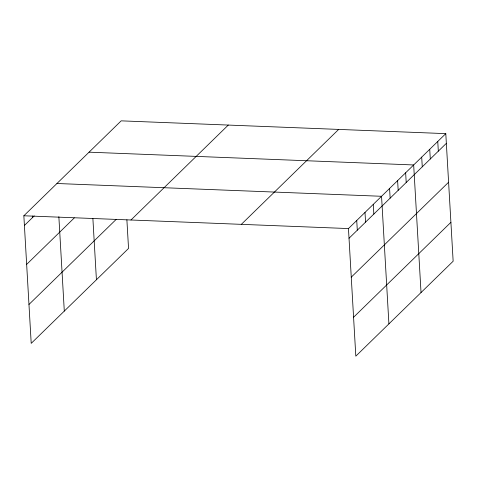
<?xml version="1.0" encoding="UTF-8"?>
<svg xmlns="http://www.w3.org/2000/svg" width="477" height="477" viewBox="0 0 477 477"><rect width="100%" height="100%" fill="white"/><g stroke="black" fill="none" stroke-linecap="round" stroke-linejoin="round"><path stroke-width="0.72" d="M126.888 219.808L128.54 248.434L31.208 343.368L23.85 215.777L121.182 120.848L445.792 133.632L453.15 261.223L355.818 356.152L348.46 228.566L445.792 133.632M24.41 225.478L34.237 215.896M26.652 264.383L74.299 217.911M28.966 304.463L116.257 219.325M130.972 219.998L228.304 125.063M241.338 224.345L338.67 129.416M349.021 238.267L446.353 143.333M351.263 277.167L448.595 182.238M353.576 317.253L450.908 222.318M89.062 152.175L413.672 164.959L421.03 292.55M56.942 183.502L381.552 196.285L388.91 323.877M23.85 215.777L348.46 228.566M437.761 141.466L438.321 151.167M429.735 149.295L430.296 158.996M421.704 157.13L422.264 166.831M405.647 172.793L406.201 182.494M397.615 180.622L398.176 190.323M389.584 188.457L390.144 198.158M373.282 204.359L373.843 214.06M365.006 212.426L365.567 222.127M356.736 220.493L357.297 230.194M92.89 218.591L96.42 279.76M58.856 216.695L64.3 311.093M32.603 216.027L32.68 217.411"/></g></svg>
